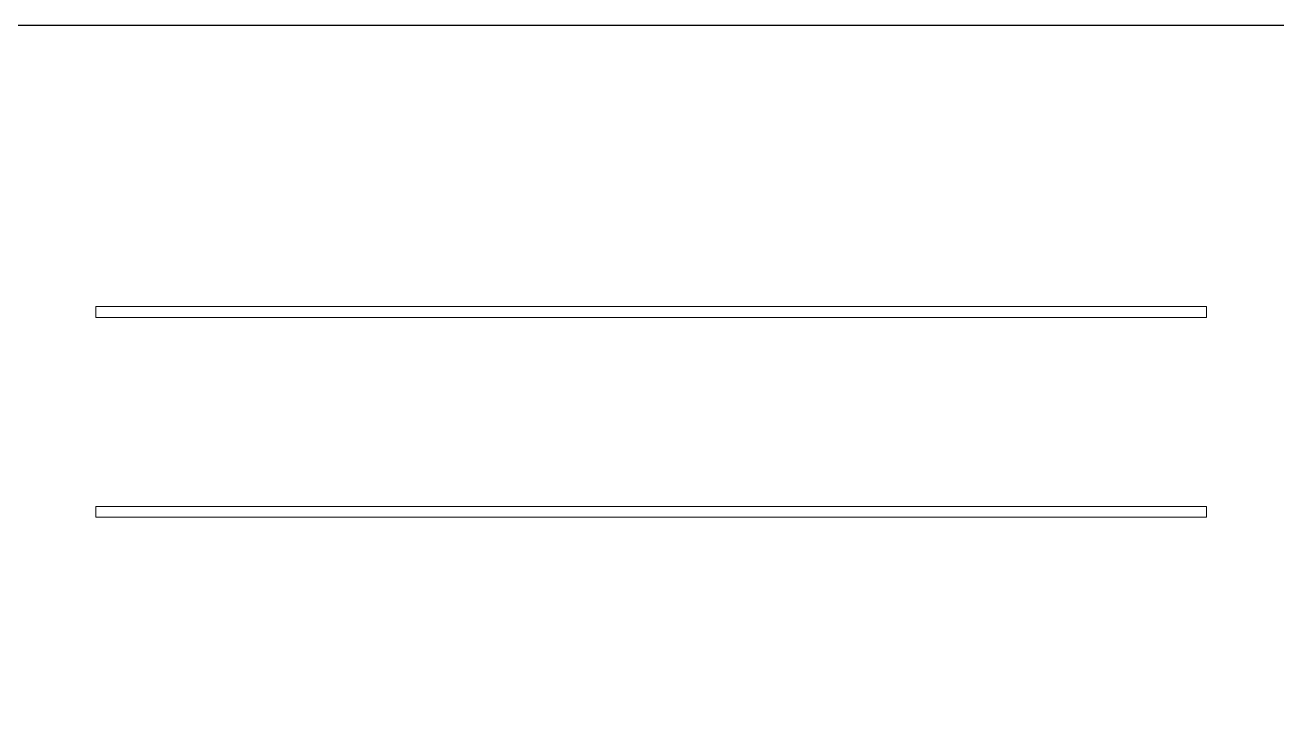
# Model space of a CAD drawing. Header units: millimetres. Extents: x 0 to 21340, y -8338 to -1370.
# Drawn here: x 11307 to 13625, y -3965 to -2679 of the extents above; entities that cross this region are included whole.
import ezdxf

# ---------------------------------------------------------------- set-up
doc = ezdxf.new("R2010")
doc.units = ezdxf.units.MM
doc.layers.add('CAD_  Default', color=7, linetype='Continuous')
doc.layers.add('图框', color=4, linetype='Continuous')
doc.layers.add('DS-定制柜体', color=4, linetype='Continuous', lineweight=13)

# ---------------------------------------------------------------- blocks, each defined once
blk = doc.blocks.new('_Frame5385020')
at = {"layer": 'CAD_  Default', "color": 255, "linetype": 'Continuous', "flags": 128}
blk.add_lwpolyline([(0.9267, -22.705), (0.9267, 0.045), (31.9125, 0.045), (31.9125, -22.705), (0.9267, -22.705)], dxfattribs=at)

msp = doc.modelspace()

# ---------------------------------------------------------------- linework, layer by layer
at = {"layer": 'DS-定制柜体', "color": 255, "linetype": 'Continuous'}
for p, q in [((11438, -3200.1), (11438, -3220.1)), ((13495, -3200.1), (11438, -3200.1)), ((11438, -3210.1), (11438, -3210.1)), ((11438, -3210.7), (11438, -3210.7)), ((11438, -3212.1), (11438, -3212.1)), ((11438, -3214.1), (11438, -3214.1)), ((11438, -3217), (11438, -3217)), ((11438, -3218.1), (11438, -3218.1)), ((11438, -3220.1), (13495, -3220.1)), ((13495, -3220.1), (13495, -3200.1)), ((13495, -3210.1), (13495, -3210.1)), ((13495, -3210.7), (13495, -3210.7)), ((13495, -3212.1), (13495, -3212.1)), ((13495, -3214.1), (13495, -3214.1)), ((13495, -3217), (13495, -3217)), ((13495, -3218.1), (13495, -3218.1)), ((11438, -3570.1), (11438, -3590.1)), ((13494.9, -3570.1), (11438, -3570.1)), ((11438, -3580.1), (11438, -3580.1)), ((11438, -3580.7), (11438, -3580.7)), ((11438, -3582.1), (11438, -3582.1)), ((11438, -3584.1), (11438, -3584.1)), ((11438, -3587), (11438, -3587)), ((11438, -3588.1), (11438, -3588.1)), ((11438, -3590.1), (13494.9, -3590.1)), ((13494.9, -3590.1), (13494.9, -3570.1)), ((13494.9, -3580.1), (13494.9, -3580.1)), ((13494.9, -3580.7), (13494.9, -3580.7)), ((13494.9, -3582.1), (13494.9, -3582.1)), ((13494.9, -3584.1), (13494.9, -3584.1)), ((13494.9, -3587), (13494.9, -3587)), ((13494.9, -3588.1), (13494.9, -3588.1))]:
    msp.add_line(p, q, dxfattribs=at)

# ---------------------------------------------------------------- block references
at = {"layer": '图框', "color": 7, "xscale": 242.6982421875, "yscale": 242.6982421875}
msp.add_blockref('_Frame5385020', (8585.4, -2690.2), dxfattribs=at)

doc.saveas('drawing.dxf')
